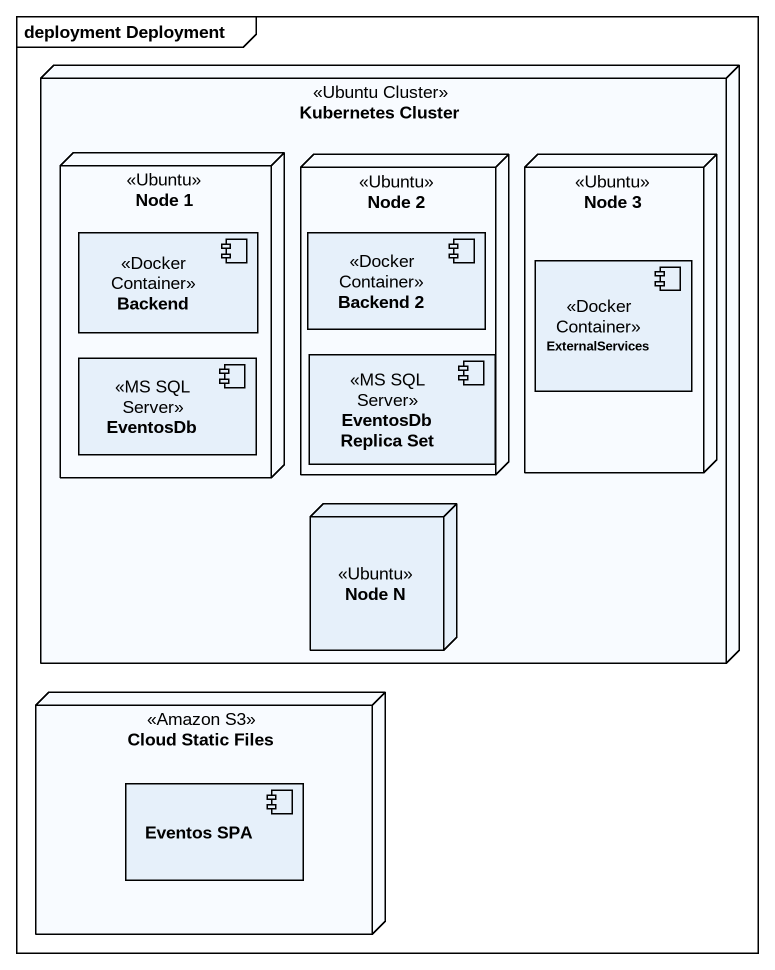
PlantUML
@startuml
mainframe deployment Deployment
node "Kubernetes Cluster" as Kubernetes_Cluster <<Ubuntu Cluster>> {
  node "Node 1" as Node_1 <<Ubuntu>> {
    component Backend <<Docker Container>>
    component EventosDb <<MS SQL Server>>
  }
  node "Node 2" as Node_2 <<Ubuntu>> {
    component "Backend 2" as Backend_2 <<Docker Container>>
    component "EventosDb Replica Set" as EventosDb_Replica_Set <<MS SQL Server>>
  }
  node "Node 3" as Node_3 <<Ubuntu>> {
    component ExternalServices <<Docker Container>>
  }
  node "Node N" as Node_N <<Ubuntu>>
}
node "Cloud Static Files" as Cloud_Static_Files <<Amazon S3>> {
  component "Eventos SPA" as Eventos_SPA
}
@enduml
